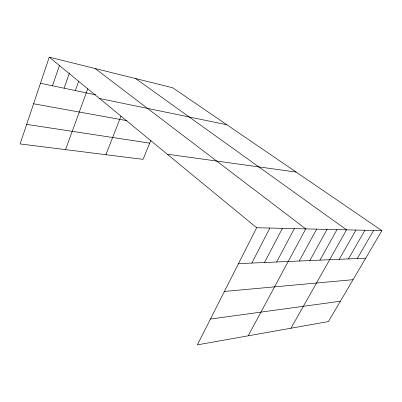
<?xml version="1.0" encoding="UTF-8"?>
<svg xmlns="http://www.w3.org/2000/svg" width="402" height="402" viewBox="0 0 402 402"><rect width="100%" height="100%" fill="white"/><g stroke="black" fill="none" stroke-linecap="round" stroke-linejoin="round"><path stroke-width="0.6" d="M381.9 230.663L256.662 227.738L197.367 344.856L328.444 321.56L381.9 230.663L172.734 87.777L49.255 57.144L20.1 143.931L143.037 159.353L150.936 140.303M52.481 85.772L59.486 65.37M64.099 88.214L69.445 72.978M75.355 90.576L78.732 81.144M65.551 149.634L87.747 88.812M105.917 154.7L121.042 116.007M251.828 263.059L269.853 228.05M264.531 262.511L282.405 228.341M276.641 261.993L294.359 228.617M248.195 335.826L305.761 228.884L95.148 68.526M299.259 261.024L316.65 229.14M309.831 260.571L327.052 229.381M319.957 260.134L337.007 229.612M290.958 328.223L346.539 229.838L135.67 78.581M339.243 259.31L355.946 230.055M348.428 258.913L364.961 230.266M357.252 258.536L373.604 230.467M210.442 319.032L340.399 301.234M224.416 291.435L353.067 279.691M238.492 263.632L365.725 258.169M167.257 154.202L296.133 172.076M26.663 124.394L149.765 143.132M33.592 103.766L126.992 120.67M99.56 98.52L226.854 124.746M40.486 83.249L95.671 94.847M49.255 57.144L256.662 227.738"/></g></svg>
